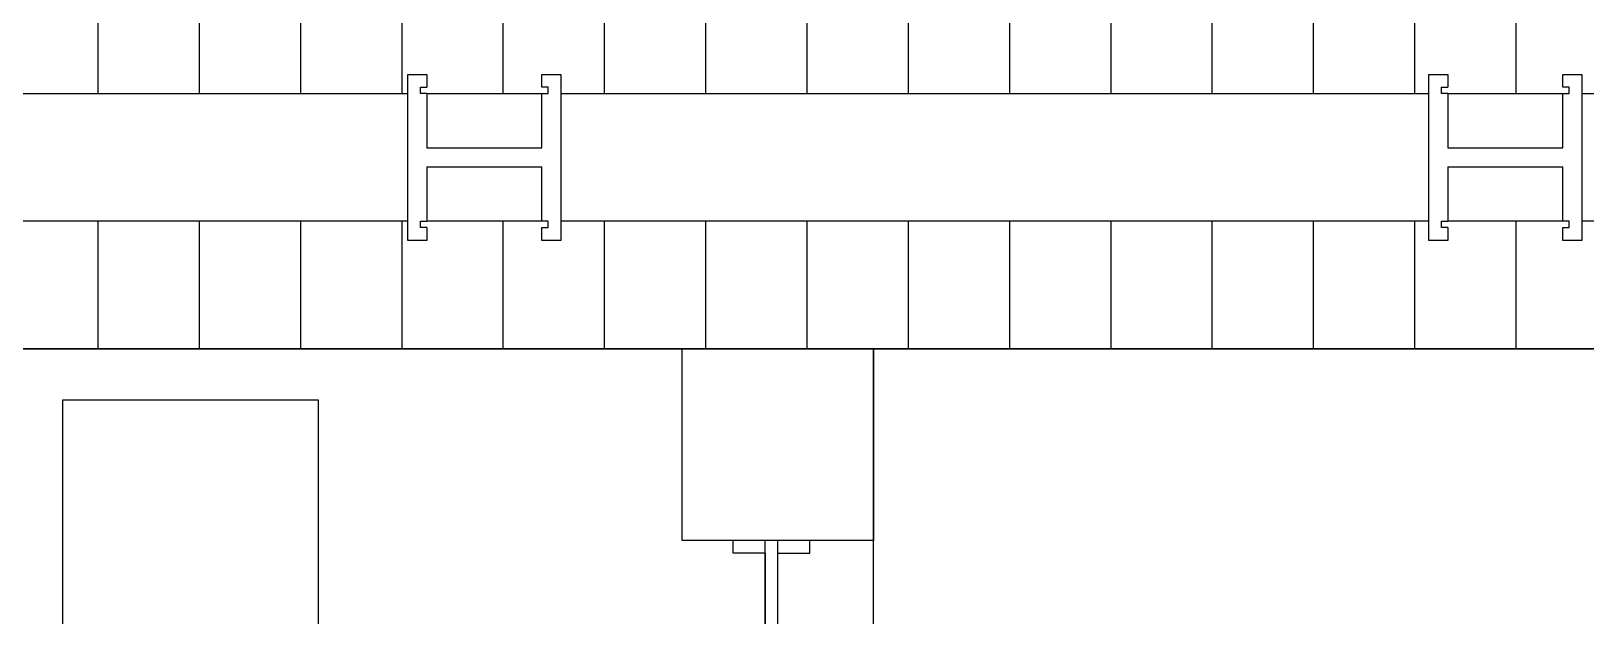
# Model space of a CAD drawing. Header units: centimetres. Extents: x -3096 to 17897, y -3131 to 15798.
# Drawn here: x 2662.4 to 2906.1, y 4476.5 to 4568.1 of the extents above; entities that cross this region are included whole.
import ezdxf

# ---------------------------------------------------------------- set-up
doc = ezdxf.new("R2010")
doc.units = ezdxf.units.CM
doc.layers.add('IF-FURN', color=3, linetype='Continuous')
doc.layers.add('Riempimenti', color=4, linetype='Continuous')

msp = doc.modelspace()

# ---------------------------------------------------------------- hatches: boundary and pattern name
at = {"layer": 'Riempimenti', "transparency": 33554508}
h = msp.add_hatch(dxfattribs=at)
h.set_pattern_fill('LINE', color=256, scale=5, angle=90)
h.set_pattern_definition([(90, (-9.95, -2e-05), (-15.875, 1e-15), [])])
h.paths.add_polyline_path([(3224.47, 4578.3), (1994.47, 4578.3), (1994.47, 4558.3), (3224.47, 4558.3)])
h.paths.add_polyline_path([(3224.47, 4538.3), (1994.47, 4538.3), (1994.47, 4518.3), (3224.47, 4518.3)])
h.paths.add_polyline_path([(3994.47, 4578.3), (3324.47, 4578.3), (3324.47, 4558.3), (3994.47, 4558.3)])
h.paths.add_polyline_path([(3994.47, 4538.3), (3324.47, 4538.3), (3324.47, 4518.3), (3994.47, 4518.3)])

# ---------------------------------------------------------------- linework, layer by layer
for p, q in [((2585.47, 4558.3), (2721.47, 4558.3)), ((2724.47, 4558.3), (2724.47, 4549.8)), ((2724.47, 4558.3), (2742.47, 4558.3)), ((2745.47, 4558.3), (2881.47, 4558.3)), ((2884.47, 4558.3), (2884.47, 4549.8)), ((2884.47, 4558.3), (2902.47, 4558.3)), ((2905.47, 4558.3), (3041.47, 4558.3)), ((2724.47, 4549.8), (2742.47, 4549.8)), ((2884.47, 4549.8), (2902.47, 4549.8)), ((2724.47, 4546.8), (2742.47, 4546.8)), ((2724.47, 4546.8), (2724.47, 4538.3)), ((2884.47, 4546.8), (2902.47, 4546.8)), ((2884.47, 4546.8), (2884.47, 4538.3)), ((2721.47, 4538.3), (2585.47, 4538.3)), ((2742.47, 4538.3), (2724.47, 4538.3)), ((2881.47, 4538.3), (2745.47, 4538.3)), ((2902.47, 4538.3), (2884.47, 4538.3)), ((3041.47, 4538.3), (2905.47, 4538.3)), ((1994.47, 4518.3), (3994.47, 4518.3)), ((2844.47, 4518.3), (2344.47, 4518.3)), ((2994.47, 4518.3), (2494.47, 4518.3)), ((2764.47, 4488.3), (2764.47, 4518.3)), ((2894.47, 4518.3), (2794.47, 4518.3)), ((2794.47, 4518.3), (2794.47, 4488.3)), ((2994.47, 4518.3), (2894.47, 4518.3)), ((2794.47, 4488.3), (2764.47, 4488.3))]:
    msp.add_line(p, q)
for points in [[(2721.47, 4535.3), (2721.47, 4561.3), (2724.47, 4561.3), (2724.47, 4559.3)], [(2724.47, 4558.3), (2723.47, 4558.3), (2723.47, 4559.3), (2724.47, 4559.3)], [(2742.47, 4559.3), (2742.47, 4561.3), (2745.47, 4561.3), (2745.47, 4535.3), (2742.47, 4535.3)], [(2742.47, 4558.3), (2743.47, 4558.3), (2743.47, 4559.3), (2742.47, 4559.3)], [(2881.47, 4535.3), (2881.47, 4561.3), (2884.47, 4561.3), (2884.47, 4559.3)], [(2884.47, 4558.3), (2883.47, 4558.3), (2883.47, 4559.3), (2884.47, 4559.3)], [(2902.47, 4559.3), (2902.47, 4561.3), (2905.47, 4561.3), (2905.47, 4535.3), (2902.47, 4535.3)], [(2902.47, 4558.3), (2903.47, 4558.3), (2903.47, 4559.3), (2902.47, 4559.3)], [(2742.47, 4549.8), (2742.47, 4558.3)], [(2902.47, 4549.8), (2902.47, 4558.3)], [(2742.47, 4538.3), (2742.47, 4546.8)], [(2902.47, 4538.3), (2902.47, 4546.8)], [(2724.47, 4537.3), (2723.47, 4537.3), (2723.47, 4538.3), (2724.47, 4538.3)], [(2742.47, 4537.3), (2743.47, 4537.3), (2743.47, 4538.3), (2742.47, 4538.3)], [(2884.47, 4537.3), (2883.47, 4537.3), (2883.47, 4538.3), (2884.47, 4538.3)], [(2902.47, 4537.3), (2903.47, 4537.3), (2903.47, 4538.3), (2902.47, 4538.3)], [(2724.47, 4537.3), (2724.47, 4535.3), (2721.47, 4535.3)], [(2742.47, 4535.3), (2742.47, 4537.3)], [(2884.47, 4537.3), (2884.47, 4535.3), (2881.47, 4535.3)], [(2902.47, 4535.3), (2902.47, 4537.3)], [(3144.47, 4143.3), (3144.47, 4143.3), (2794.47, 4143.3), (2794.47, 4518.3)]]:
    msp.add_lwpolyline(points)
at = {"layer": 'IF-FURN'}
msp.add_lwpolyline([(2667.41, 4510.33), (2707.41, 4510.33), (2707.41, 4470.33), (2667.41, 4470.33), (2667.41, 4510.33)], dxfattribs=at)
at = {"layer": 'Riempimenti'}
for p, q in [((2772.47, 4486.3), (2772.47, 4488.3)), ((2777.47, 4486.3), (2772.47, 4486.3)), ((2777.47, 4143.3), (2777.47, 4488.3)), ((2777.47, 4143.3), (2777.47, 4486.3)), ((2777.47, 4486.3), (2777.47, 4143.3)), ((2779.47, 4486.3), (2779.47, 4488.3)), ((2779.47, 4486.3), (2784.47, 4486.3)), ((2779.47, 4313.8), (2779.47, 4486.3)), ((2784.47, 4486.3), (2784.47, 4488.3)), ((2777.47, 4484.3), (2777.47, 4306.3))]:
    msp.add_line(p, q, dxfattribs=at)

doc.saveas('drawing.dxf')
